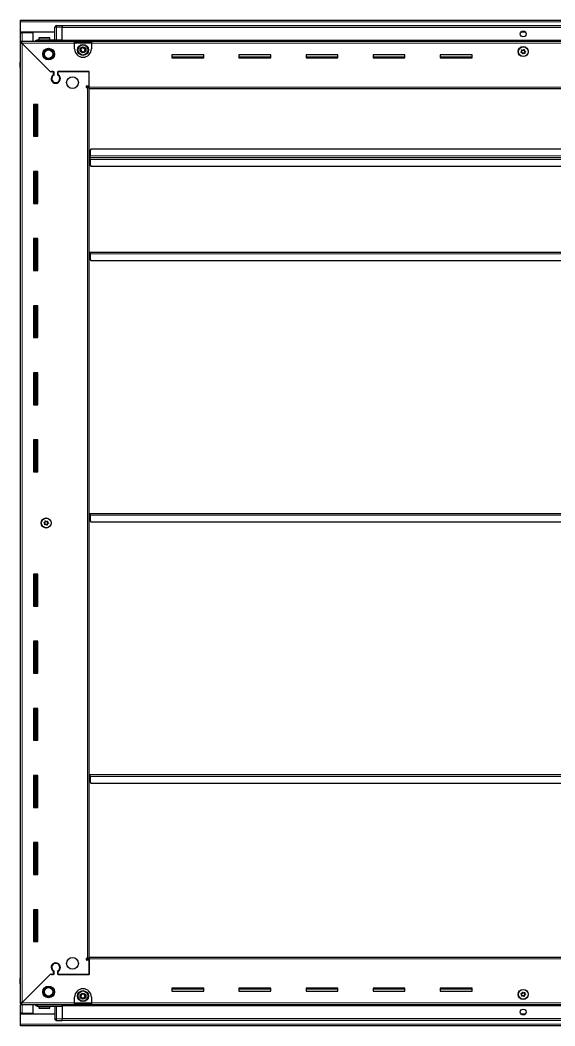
# Model space of a CAD drawing. Header units: millimetres. Extents: x 1315 to 5789, y -1245 to 1969.
# Drawn here: x 4513 to 5151, y 577 to 1776 of the extents above; entities that cross this region are included whole.
import ezdxf

# ---------------------------------------------------------------- set-up
doc = ezdxf.new("R2010")
doc.units = ezdxf.units.MM

msp = doc.modelspace()

# ---------------------------------------------------------------- linework, layer by layer
at = {"color": 7, "linetype": 'Continuous', "lineweight": 25}
for p, q in [((4513.63, 1773.72), (4513.63, 1775.82)), ((4513.63, 1775.82), (5712.63, 1775.82)), ((4513.63, 1761.32), (4513.63, 1773.72)), ((4554.63, 1752.32), (4554.63, 1767.32)), ((4555.31, 1768.82), (4555.31, 1768.82)), ((4556.63, 1769.32), (4563.13, 1769.32)), ((4556.63, 1769.32), (4563.13, 1769.32)), ((4563.13, 1769.32), (4563.13, 1769.32)), ((4563.13, 1769.32), (4563.13, 1769.32)), ((4563.13, 1769.32), (4563.13, 1767.32)), ((5663.13, 1769.17), (4563.13, 1769.17)), ((4563.13, 1752.32), (4563.13, 1767.32)), ((4554.63, 1761.32), (4513.63, 1761.32)), ((4513.63, 1760.82), (4513.63, 1761.32)), ((4513.63, 1760.82), (4515.73, 1760.82)), ((4513.63, 1750.57), (4513.63, 1760.82)), ((4513.63, 1749.07), (4513.63, 1750.57)), ((4513.63, 1750.57), (4514.63, 1750.57)), ((4514.63, 1749.07), (4514.63, 1750.57)), ((4514.63, 1750.57), (4578.13, 1750.57)), ((4515.13, 1760.82), (4515.13, 1761.32)), ((4528.63, 1760.82), (4515.73, 1760.82)), ((4528.63, 1750.57), (4528.63, 1760.82)), ((4534.13, 1752.32), (4563.13, 1752.32)), ((4535.63, 1754.22), (4535.63, 1752.32)), ((4536.43, 1755.02), (4547.83, 1755.02)), ((4548.63, 1752.32), (4548.63, 1754.22)), ((4563.06, 1750.57), (4563.13, 1752.29)), ((4563.13, 1752.32), (4563.13, 1751.82)), ((4563.13, 1751.17), (5663.13, 1751.17)), ((4578.13, 1748.47), (4578.13, 1750.57)), ((4578.13, 1750.57), (4598.13, 1750.57)), ((4598.13, 1750.57), (5628.13, 1750.57)), ((4598.13, 1750.57), (4598.13, 1748.47)), ((5116, 1761.32), (5110.26, 1761.32)), ((4513.63, 1748.57), (4513.63, 1749.07)), ((4513.63, 1749.07), (4514.63, 1749.07)), ((4513.63, 604.07), (4513.63, 1748.57)), ((4515.13, 1748.57), (4513.63, 1748.57)), ((4515.23, 1748.47), (4549.13, 1714.57)), ((4549.83, 1713.87), (4515.73, 1747.97)), ((4578.13, 1749.07), (4598.13, 1749.07)), ((4578.13, 1741.57), (4578.13, 1748.47)), ((4598.13, 1748.47), (4598.13, 1741.57)), ((4732.13, 1734.32), (4694.13, 1734.32)), ((4694.13, 1734.32), (4694.13, 1730.82)), ((4732.13, 1731.57), (4694.13, 1731.57)), ((4694.13, 1730.82), (4732.13, 1730.82)), ((4732.13, 1730.82), (4732.13, 1734.32)), ((4812.13, 1734.32), (4774.13, 1734.32)), ((4774.13, 1734.32), (4774.13, 1730.82)), ((4812.13, 1731.57), (4774.13, 1731.57)), ((4774.13, 1730.82), (4812.13, 1730.82)), ((4812.13, 1730.82), (4812.13, 1734.32)), ((4892.13, 1734.32), (4854.13, 1734.32)), ((4854.13, 1734.32), (4854.13, 1730.82)), ((4892.13, 1731.57), (4854.13, 1731.57)), ((4854.13, 1730.82), (4892.13, 1730.82)), ((4892.13, 1730.82), (4892.13, 1734.32)), ((4972.13, 1734.32), (4934.13, 1734.32)), ((4934.13, 1734.32), (4934.13, 1730.82)), ((4972.13, 1731.57), (4934.13, 1731.57)), ((4934.13, 1730.82), (4972.13, 1730.82)), ((4972.13, 1730.82), (4972.13, 1734.32)), ((5052.13, 1734.32), (5014.13, 1734.32)), ((5014.13, 1734.32), (5014.13, 1730.82)), ((5052.13, 1731.57), (5014.13, 1731.57)), ((5014.13, 1730.82), (5052.13, 1730.82)), ((5052.13, 1730.82), (5052.13, 1734.32)), ((4513.13, 1725.82), (4513.13, 1719.32)), ((4513.13, 1719.32), (4513.13, 1725.82)), ((4513.13, 1719.32), (4513.13, 1719.32)), ((4513.63, 1719.32), (4513.13, 1719.32)), ((4513.28, 1719.32), (4513.28, 633.32)), ((4549.13, 1714.57), (4553.33, 1714.57)), ((4550.53, 1714.57), (4549.83, 1713.87)), ((4552.63, 1714.57), (4550.53, 1714.57)), ((4552.63, 1714.57), (4552.63, 1710.68)), ((4553.33, 1714.57), (4553.33, 1710.29)), ((4557.93, 1714.57), (4595.63, 1714.57)), ((4557.93, 1710.29), (4557.93, 1714.57)), ((4558.63, 1710.68), (4558.63, 1714.57)), ((4595.63, 1714.57), (4558.63, 1714.57)), ((4595.63, 1695.92), (4595.63, 1714.57)), ((4595.63, 1697.32), (4595.63, 1714.57)), ((4553.63, 1701.71), (4553.63, 1700.95)), ((4592.78, 1697.32), (4595.63, 1697.32)), ((4593.53, 1695.32), (4592.78, 1695.32)), ((4593.53, 1695.32), (4595.63, 1695.32)), ((4595.63, 1696.32), (4593.63, 1696.32)), ((4593.63, 1696.32), (4593.63, 1695.32)), ((4595.63, 1693.82), (4595.63, 1695.92)), ((5630.63, 1693.82), (4595.63, 1693.82)), ((4595.63, 658.82), (4595.63, 1693.82)), ((4534.13, 1675.32), (4529.13, 1675.32)), ((4529.13, 1675.32), (4529.13, 1637.32)), ((4531.28, 1637.32), (4531.28, 1675.32)), ((4533.07, 1637.32), (4533.07, 1675.32)), ((4533.11, 1637.32), (4533.11, 1675.32)), ((4534.13, 1637.32), (4534.13, 1675.32)), ((4529.13, 1637.32), (4534.13, 1637.32)), ((4597.63, 1621.82), (4596.63, 1620.82)), ((4596.63, 1620.82), (4596.63, 1613.92)), ((5628.63, 1621.82), (4597.63, 1621.82)), ((4596.38, 1611.82), (4595.63, 1611.82)), ((4596.63, 1614.67), (4596.38, 1614.67)), ((4596.38, 1614.67), (4596.38, 1611.82)), ((4596.38, 1611.82), (4596.38, 1608.97)), ((4596.38, 1608.97), (4596.63, 1608.97)), ((4596.63, 1611.82), (4596.63, 1613.92)), ((4596.63, 1609.72), (4596.63, 1611.82)), ((5629.63, 1611.82), (4596.63, 1611.82)), ((4596.63, 1609.72), (4596.63, 1602.82)), ((4534.13, 1595.32), (4529.13, 1595.32)), ((4529.13, 1595.32), (4529.13, 1557.32)), ((4531.28, 1557.32), (4531.28, 1595.32)), ((4533.07, 1557.32), (4533.07, 1595.32)), ((4533.11, 1557.32), (4533.11, 1595.32)), ((4534.13, 1557.32), (4534.13, 1595.32)), ((4596.63, 1602.82), (4597.63, 1601.82)), ((4597.63, 1601.82), (5628.63, 1601.82)), ((4529.13, 1557.32), (4534.13, 1557.32)), ((4534.13, 1515.32), (4529.13, 1515.32)), ((4529.13, 1515.32), (4529.13, 1477.32)), ((4531.28, 1477.32), (4531.28, 1515.32)), ((4533.07, 1477.32), (4533.07, 1515.32)), ((4533.11, 1477.32), (4533.11, 1515.32)), ((4534.13, 1477.32), (4534.13, 1515.32)), ((4595.63, 1499.32), (4596.38, 1499.32)), ((4596.38, 1499.32), (4596.38, 1496.47)), ((4596.63, 1497.22), (4596.63, 1499.32)), ((4596.63, 1499.32), (5629.63, 1499.32)), ((4596.38, 1496.47), (4596.63, 1496.47)), ((4596.63, 1497.22), (4596.63, 1490.32)), ((4596.63, 1490.32), (4597.63, 1489.32)), ((4597.63, 1489.32), (5628.63, 1489.32)), ((4529.13, 1477.32), (4534.13, 1477.32)), ((4534.13, 1435.32), (4529.13, 1435.32)), ((4529.13, 1435.32), (4529.13, 1397.32)), ((4531.28, 1397.32), (4531.28, 1435.32)), ((4533.07, 1397.32), (4533.07, 1435.32)), ((4533.11, 1397.32), (4533.11, 1435.32)), ((4534.13, 1397.32), (4534.13, 1435.32)), ((4529.13, 1397.32), (4534.13, 1397.32)), ((4534.13, 1355.32), (4529.13, 1355.32)), ((4529.13, 1355.32), (4529.13, 1317.32)), ((4531.28, 1317.32), (4531.28, 1355.32)), ((4533.07, 1317.32), (4533.07, 1355.32)), ((4533.11, 1317.32), (4533.11, 1355.32)), ((4534.13, 1317.32), (4534.13, 1355.32)), ((4529.13, 1317.32), (4534.13, 1317.32)), ((4534.13, 1275.32), (4529.13, 1275.32)), ((4529.13, 1275.32), (4529.13, 1237.32)), ((4531.28, 1237.32), (4531.28, 1275.32)), ((4533.07, 1237.32), (4533.07, 1275.32)), ((4533.11, 1237.32), (4533.11, 1275.32)), ((4534.13, 1237.32), (4534.13, 1275.32)), ((4529.13, 1237.32), (4534.13, 1237.32)), ((4595.63, 1187.82), (4596.38, 1187.82)), ((4596.38, 1187.82), (4596.38, 1184.97)), ((4596.63, 1185.72), (4596.63, 1187.82)), ((4596.63, 1187.82), (5629.63, 1187.82)), ((4596.38, 1184.97), (4596.63, 1184.97)), ((4596.63, 1185.72), (4596.63, 1178.82)), ((4596.63, 1178.82), (4597.63, 1177.82)), ((4597.63, 1177.82), (5628.63, 1177.82)), ((4534.13, 1115.32), (4529.13, 1115.32)), ((4529.13, 1115.32), (4529.13, 1077.32)), ((4531.28, 1077.32), (4531.28, 1115.32)), ((4533.07, 1077.32), (4533.07, 1115.32)), ((4533.11, 1077.32), (4533.11, 1115.32)), ((4534.13, 1077.32), (4534.13, 1115.32)), ((4529.13, 1077.32), (4534.13, 1077.32)), ((4534.13, 1035.32), (4529.13, 1035.32)), ((4529.13, 1035.32), (4529.13, 997.32)), ((4531.28, 997.32), (4531.28, 1035.32)), ((4533.07, 997.32), (4533.07, 1035.32)), ((4533.11, 997.32), (4533.11, 1035.32)), ((4534.13, 997.32), (4534.13, 1035.32)), ((4529.13, 997.32), (4534.13, 997.32)), ((4534.13, 955.32), (4529.13, 955.32)), ((4529.13, 955.32), (4529.13, 917.32)), ((4531.28, 917.32), (4531.28, 955.32)), ((4533.07, 917.32), (4533.07, 955.32)), ((4533.11, 917.32), (4533.11, 955.32)), ((4534.13, 917.32), (4534.13, 955.32)), ((4529.13, 917.32), (4534.13, 917.32)), ((4534.13, 875.32), (4529.13, 875.32)), ((4529.13, 875.32), (4529.13, 837.32)), ((4531.28, 837.32), (4531.28, 875.32)), ((4533.07, 837.32), (4533.07, 875.32)), ((4533.11, 837.32), (4533.11, 875.32)), ((4534.13, 837.32), (4534.13, 875.32)), ((4595.63, 876.32), (4596.38, 876.32)), ((4596.38, 876.32), (4596.38, 873.47)), ((4596.63, 874.22), (4596.63, 876.32)), ((4596.63, 876.32), (5629.63, 876.32)), ((4596.38, 873.47), (4596.63, 873.47)), ((4596.63, 874.22), (4596.63, 867.32)), ((4596.63, 867.32), (4597.63, 866.32)), ((4597.63, 866.32), (5628.63, 866.32)), ((4529.13, 837.32), (4534.13, 837.32)), ((4534.13, 795.32), (4529.13, 795.32)), ((4529.13, 795.32), (4529.13, 757.32)), ((4531.28, 757.32), (4531.28, 795.32)), ((4533.07, 757.32), (4533.07, 795.32)), ((4533.11, 757.32), (4533.11, 795.32)), ((4534.13, 757.32), (4534.13, 795.32)), ((4529.13, 757.32), (4534.13, 757.32)), ((4534.13, 715.32), (4529.13, 715.32)), ((4529.13, 715.32), (4529.13, 677.32)), ((4531.28, 677.32), (4531.28, 715.32)), ((4533.07, 677.32), (4533.07, 715.32)), ((4533.11, 677.32), (4533.11, 715.32)), ((4534.13, 677.32), (4534.13, 715.32)), ((4529.13, 677.32), (4534.13, 677.32)), ((4553.63, 651.7), (4553.63, 650.94)), ((4592.78, 657.32), (4593.53, 657.32)), ((4595.63, 655.32), (4592.78, 655.32)), ((4595.63, 657.32), (4593.53, 657.32)), ((4593.63, 657.32), (4593.63, 656.32)), ((4593.63, 656.32), (4595.63, 656.32)), ((4595.63, 656.72), (4595.63, 658.82)), ((4595.63, 658.82), (5630.63, 658.82)), ((4595.63, 656.72), (4595.63, 638.07)), ((4595.63, 638.07), (4595.63, 655.32)), ((4549.13, 638.07), (4515.23, 604.17)), ((4515.73, 604.67), (4549.83, 638.77)), ((4553.33, 638.07), (4549.13, 638.07)), ((4549.83, 638.77), (4550.53, 638.07)), ((4550.53, 638.07), (4552.63, 638.07)), ((4552.63, 641.96), (4552.63, 638.07)), ((4553.33, 642.36), (4553.33, 638.07)), ((4557.93, 638.07), (4557.93, 642.36)), ((4595.63, 638.07), (4557.93, 638.07)), ((4558.63, 638.07), (4558.63, 641.96)), ((4558.63, 638.07), (4595.63, 638.07)), ((4513.13, 633.32), (4513.13, 633.32)), ((4513.13, 626.82), (4513.13, 633.32)), ((4513.13, 633.32), (4513.13, 633.32)), ((4513.13, 633.32), (4513.13, 626.82)), ((4513.63, 633.32), (4513.13, 633.32)), ((4513.63, 625.5), (4513.63, 625.5)), ((4732.13, 621.82), (4694.13, 621.82)), ((4694.13, 621.82), (4694.13, 618.32)), ((4694.13, 621.07), (4732.13, 621.07)), ((4694.13, 618.32), (4732.13, 618.32)), ((4732.13, 618.32), (4732.13, 621.82)), ((4812.13, 621.82), (4774.13, 621.82)), ((4774.13, 621.82), (4774.13, 618.32)), ((4774.13, 621.07), (4812.13, 621.07)), ((4774.13, 618.32), (4812.13, 618.32)), ((4812.13, 618.32), (4812.13, 621.82)), ((4892.13, 621.82), (4854.13, 621.82)), ((4854.13, 621.82), (4854.13, 618.32)), ((4854.13, 621.07), (4892.13, 621.07)), ((4854.13, 618.32), (4892.13, 618.32)), ((4892.13, 618.32), (4892.13, 621.82)), ((4972.13, 621.82), (4934.13, 621.82)), ((4934.13, 621.82), (4934.13, 618.32)), ((4934.13, 621.07), (4972.13, 621.07)), ((4934.13, 618.32), (4972.13, 618.32)), ((4972.13, 618.32), (4972.13, 621.82)), ((5052.13, 621.82), (5014.13, 621.82)), ((5014.13, 621.82), (5014.13, 618.32)), ((5014.13, 621.07), (5052.13, 621.07)), ((5014.13, 618.32), (5052.13, 618.32)), ((5052.13, 618.32), (5052.13, 621.82)), ((4513.63, 603.57), (4513.63, 604.07)), ((4515.13, 604.07), (4513.63, 604.07)), ((4513.63, 603.57), (4513.63, 602.07)), ((4514.63, 603.57), (4513.63, 603.57)), ((4513.63, 591.82), (4513.63, 602.07)), ((4514.63, 602.07), (4513.63, 602.07)), ((4514.63, 603.57), (4514.63, 602.07)), ((4578.13, 602.07), (4514.63, 602.07)), ((4528.63, 591.82), (4528.63, 602.07)), ((4534.13, 600.32), (4563.13, 600.32)), ((4535.63, 600.32), (4535.63, 598.42)), ((4548.63, 598.42), (4548.63, 600.32)), ((4554.63, 600.32), (4554.63, 585.32)), ((4563.13, 600.36), (4563.06, 602.07)), ((5663.13, 601.47), (4563.13, 601.47)), ((4563.13, 600.32), (4563.13, 600.82)), ((4563.13, 600.32), (4563.13, 585.32)), ((4578.13, 604.17), (4578.13, 611.07)), ((4578.13, 602.07), (4578.13, 604.17)), ((4598.13, 603.57), (4578.13, 603.57)), ((4598.13, 602.07), (4578.13, 602.07)), ((4598.13, 611.07), (4598.13, 604.17)), ((4598.13, 604.17), (4598.13, 602.07)), ((5628.13, 602.07), (4598.13, 602.07)), ((4515.73, 591.82), (4513.63, 591.82)), ((4513.63, 591.32), (4513.63, 591.82)), ((4513.63, 578.92), (4513.63, 591.32)), ((4513.63, 591.32), (4554.63, 591.32)), ((4515.13, 591.32), (4515.13, 591.82)), ((4515.73, 591.82), (4528.63, 591.82)), ((4540.21, 597.62), (4536.43, 597.62)), ((4547.83, 597.62), (4540.21, 597.62)), ((5110.26, 591.32), (5116, 591.32)), ((4513.63, 576.82), (4513.63, 578.92)), ((5712.63, 576.82), (4513.63, 576.82)), ((4554.63, 585.32), (4554.63, 585.32)), ((4556.63, 583.32), (4563.13, 583.32)), ((4556.63, 583.32), (4563.13, 583.32)), ((4563.13, 583.32), (4563.13, 585.32)), ((4563.13, 583.47), (5663.13, 583.47)), ((4563.13, 583.32), (4563.13, 583.32))]:
    msp.add_line(p, q, dxfattribs=at)
at = {"color": 8, "linetype": 'Continuous', "lineweight": 18}
for p, q in [((5712.63, 1773.72), (4513.63, 1773.72)), ((4554.63, 1767.32), (4556.63, 1767.32)), ((4556.63, 1769.32), (4556.63, 1767.32)), ((4556.63, 1767.32), (4556.63, 1752.32)), ((4563.13, 1767.32), (4556.63, 1767.32)), ((5663.13, 1767.17), (4563.13, 1767.17)), ((4515.73, 1760.82), (4515.73, 1761.32)), ((4515.73, 1750.57), (4515.73, 1760.82)), ((4535.63, 1754.22), (4548.63, 1754.22)), ((5663.13, 1751.82), (4563.13, 1751.82)), ((5663.13, 1750.59), (4563.13, 1750.59)), ((4578.13, 1748.47), (4515.23, 1748.47)), ((4515.73, 1747.97), (4515.73, 604.67)), ((4578.13, 1748.47), (4598.13, 1748.47)), ((5628.13, 1748.47), (4598.13, 1748.47)), ((4513.63, 1725.82), (4513.13, 1725.82)), ((4593.53, 657.32), (4593.53, 1695.32)), ((4595.63, 1695.92), (5630.63, 1695.92)), ((4530.63, 1675.32), (4530.63, 1637.32)), ((4531.87, 1675.32), (4531.87, 1637.32)), ((5629.63, 1613.92), (4596.63, 1613.92)), ((4596.63, 1609.72), (5629.63, 1609.72)), ((4530.63, 1595.32), (4530.63, 1557.32)), ((4531.87, 1595.32), (4531.87, 1557.32)), ((4530.63, 1515.32), (4530.63, 1477.32)), ((4531.87, 1515.32), (4531.87, 1477.32)), ((4596.63, 1497.22), (5629.63, 1497.22)), ((4530.63, 1435.32), (4530.63, 1397.32)), ((4531.87, 1435.32), (4531.87, 1397.32)), ((4530.63, 1355.32), (4530.63, 1317.32)), ((4531.87, 1355.32), (4531.87, 1317.32)), ((4530.63, 1275.32), (4530.63, 1237.32)), ((4531.87, 1275.32), (4531.87, 1237.32)), ((4596.63, 1185.72), (5629.63, 1185.72)), ((4530.63, 1115.32), (4530.63, 1077.32)), ((4531.87, 1115.32), (4531.87, 1077.32)), ((4530.63, 1035.32), (4530.63, 997.32)), ((4531.87, 1035.32), (4531.87, 997.32)), ((4530.63, 955.32), (4530.63, 917.32)), ((4531.87, 955.32), (4531.87, 917.32)), ((4530.63, 875.32), (4530.63, 837.32)), ((4531.87, 875.32), (4531.87, 837.32)), ((4596.63, 874.22), (5629.63, 874.22)), ((4530.63, 795.32), (4530.63, 757.32)), ((4531.87, 795.32), (4531.87, 757.32)), ((4530.63, 715.32), (4530.63, 677.32)), ((4531.87, 715.32), (4531.87, 677.32)), ((5630.63, 656.72), (4595.63, 656.72)), ((4513.63, 626.82), (4513.13, 626.82)), ((4515.23, 604.17), (4578.13, 604.17)), ((4515.73, 591.82), (4515.73, 602.07)), ((4556.63, 585.32), (4556.63, 600.32)), ((4563.13, 602.06), (5663.13, 602.06)), ((4563.13, 600.82), (5663.13, 600.82)), ((4598.13, 604.17), (4578.13, 604.17)), ((4598.13, 604.17), (5628.13, 604.17)), ((4515.73, 591.32), (4515.73, 591.82)), ((4539.94, 598.42), (4535.63, 598.42)), ((4548.63, 598.42), (4539.94, 598.42)), ((5712.63, 578.92), (4513.63, 578.92)), ((4554.63, 585.32), (4556.63, 585.32)), ((4563.13, 585.32), (4556.63, 585.32)), ((4556.63, 583.32), (4556.63, 585.32)), ((4563.13, 585.47), (5663.13, 585.47))]:
    msp.add_line(p, q, dxfattribs=at)
at = {"color": 7, "linetype": 'Continuous', "lineweight": 25, "flags": 128}
msp.add_lwpolyline([(4554.78, 584.57), (4554.67, 584.93), (4554.63, 585.32)], dxfattribs=at)
at = {"color": 7, "linetype": 'Continuous', "lineweight": 25}
for centre, radius in [((5113.13, 1759.32), 3.5), ((4547.13, 1735.32), 7), ((4547.13, 1735.32), 6.03), ((4547.13, 1735.32), 5.1), ((4588.13, 1740.32), 6.5), ((4588.13, 1740.32), 3.46), ((5113.13, 1738.32), 6), ((5113.13, 1738.17), 5.78), ((5113.13, 1738.17), 1.85), ((4575.63, 1701.32), 7), ((4544.13, 1176.32), 6), ((4544.28, 1176.32), 5.79), ((4544.28, 1176.32), 1.85), ((4575.63, 651.32), 7), ((4547.13, 617.32), 7), ((4547.13, 617.32), 6.03), ((4547.13, 617.32), 5.1), ((4588.13, 612.32), 6.5), ((4588.13, 612.32), 3.46), ((5113.13, 614.32), 6), ((5113.13, 614.47), 5.79), ((5113.13, 614.47), 1.85), ((5113.13, 593.32), 3.5)]:
    msp.add_circle(centre, radius, dxfattribs=at)
at = {"color": 8, "linetype": 'Continuous', "lineweight": 18}
for centre in [(4588.13, 1740.32), (4588.13, 612.32)]:
    msp.add_circle(centre, 5.7, dxfattribs=at)
at = {"color": 7, "linetype": 'Continuous', "lineweight": 25}
for centre, radius, start, end in [((4556.63, 1767.32), 2, 90, 180), ((4536.43, 1754.22), 0.8, 90, 180), ((4547.83, 1754.22), 0.8, 0, 90), ((4554.43, 1752.52), 0.2, 270, 0), ((4588.13, 1741.57), 10, 180, 270), ((4588.13, 1740.32), 2.5, 134.01559, 194.01559), ((4588.13, 1740.32), 2.5, 194.01559, 254.01559), ((4588.13, 1740.32), 2.5, 74.01559, 134.01559), ((4588.13, 1741.57), 10, 270, 0), ((4588.13, 1740.32), 2.5, 14.01559, 74.01559), ((4588.13, 1740.32), 2.5, 314.01559, 14.01559), ((4515.13, 1725.82), 2, 138.57492, 180), ((4515.13, 1725.82), 2, 138.59038, 180), ((4588.13, 1740.32), 2.5, 254.01559, 314.01559), ((4555.63, 1706.07), 5.5, 123.05573, 56.94427), ((4555.63, 1706.07), 4.8, 118.63099, 61.36901), ((4592.78, 1696.32), 1, 90, 270), ((4555.63, 646.57), 5.5, 303.05573, 236.94427), ((4555.63, 646.57), 4.8, 298.63099, 241.36901), ((4592.78, 656.32), 1, 90, 270), ((4515.13, 626.82), 2, 180, 221.39416), ((4588.13, 611.07), 10, 90, 180), ((4588.13, 612.32), 2.5, 127.47401, 187.47401), ((4588.13, 612.32), 2.5, 187.47401, 247.47401), ((4588.13, 612.32), 2.5, 67.47401, 127.47401), ((4588.13, 611.07), 10, 0, 90), ((4588.13, 612.32), 2.5, 7.47401, 67.47401), ((4588.13, 612.32), 2.5, 307.47401, 7.47401), ((4554.43, 600.12), 0.2, 0, 90), ((4588.13, 612.32), 2.5, 247.47401, 307.47401), ((4536.43, 598.42), 0.8, 180, 270), ((4547.83, 598.42), 0.8, 270, 0), ((4556.63, 585.32), 2, 180, 270)]:
    msp.add_arc(centre, radius, start, end, dxfattribs=at)
for points, knots in [([(4515.23, 1748.47), (4515.19, 1748.73), (4515.1, 1749.22), (4514.96, 1749.86), (4514.83, 1750.33), (4514.72, 1750.55), (4514.65, 1750.57), (4514.63, 1750.57)], [0, 0, 0, 0, 0.2302553, 0.4485219, 0.6667858, 0.8850496, 1, 1, 1, 1]), ([(4530.92, 1750.57), (4531.04, 1750.77), (4531.42, 1751.42), (4532.58, 1752.13), (4533.61, 1752.26), (4534.13, 1752.32)], [0, 0, 0, 0, 0.1822499, 0.5911249, 1, 1, 1, 1]), ([(4563.13, 1752.32), (4563.13, 1752.29), (4563.13, 1752.21), (4563.13, 1751.59), (4563.13, 1751.01), (4563.13, 1750.62), (4563.13, 1750.59)], [0, 0, 0, 0, 0.3242788, 0.6485576, 0.9728365, 1, 1, 1, 1]), ([(4513.63, 1748.57), (4513.66, 1748.53), (4513.71, 1748.44), (4514.1, 1748.3), (4514.66, 1748.17), (4515.24, 1748.06), (4515.61, 1748), (4515.73, 1747.97)], [0, 0, 0, 0, 0.2302553, 0.4485219, 0.6667858, 0.8850496, 1, 1, 1, 1]), ([(4585.36, 1741.12), (4585.73, 1741.48), (4586.42, 1742.15), (4587.11, 1742.81), (4587.43, 1743.12)], [0, 0, 0, 0, 0.5346859, 1, 1, 1, 1]), ([(4586.06, 1738.32), (4585.97, 1738.65), (4585.77, 1739.45), (4585.53, 1740.42), (4585.39, 1741), (4585.36, 1741.12)], [0, 0, 0, 0, 0.3629006, 0.8668753, 1, 1, 1, 1]), ([(4587.43, 1743.12), (4587.93, 1742.98), (4588.86, 1742.72), (4589.78, 1742.45), (4590.21, 1742.33)], [0, 0, 0, 0, 0.5346859, 1, 1, 1, 1]), ([(4590.91, 1739.53), (4590.54, 1739.17), (4589.84, 1738.5), (4589.15, 1737.83), (4588.83, 1737.52)], [0, 0, 0, 0, 0.5346859, 1, 1, 1, 1]), ([(4590.21, 1742.33), (4590.24, 1742.21), (4590.38, 1741.63), (4590.62, 1740.66), (4590.82, 1739.86), (4590.91, 1739.53)], [0, 0, 0, 0, 0.1331247, 0.6370994, 1, 1, 1, 1]), ([(5111.25, 1740.24), (5111.24, 1740.23), (5111.22, 1740.21), (5111.21, 1740.15), (5111.22, 1740.01), (5111.32, 1739.64), (5111.46, 1739.11), (5111.29, 1738.5), (5110.93, 1738.13), (5110.63, 1737.88), (5110.46, 1737.72), (5110.4, 1737.64), (5110.39, 1737.6), (5110.4, 1737.57), (5110.41, 1737.54), (5110.47, 1737.49), (5110.72, 1737.39), (5111.18, 1737.29), (5111.82, 1736.98), (5112.07, 1736.31), (5112.13, 1735.84), (5112.2, 1735.58), (5112.25, 1735.53), (5112.27, 1735.51), (5112.3, 1735.5), (5112.34, 1735.51), (5112.38, 1735.52), (5112.45, 1735.57), (5112.61, 1735.72), (5112.88, 1735.99), (5113.29, 1736.31), (5113.91, 1736.42), (5114.42, 1736.23), (5114.79, 1736.1), (5114.93, 1736.07), (5114.99, 1736.09), (5115.02, 1736.1), (5115.04, 1736.13), (5115.05, 1736.19), (5115.04, 1736.34), (5114.94, 1736.71), (5114.8, 1737.23), (5114.97, 1737.84), (5115.33, 1738.21), (5115.63, 1738.46), (5115.81, 1738.63), (5115.86, 1738.71), (5115.87, 1738.75), (5115.87, 1738.78), (5115.85, 1738.81), (5115.8, 1738.85), (5115.55, 1738.95), (5115.08, 1739.06), (5114.44, 1739.37), (5114.19, 1740.03), (5114.13, 1740.51), (5114.06, 1740.76), (5114.02, 1740.82), (5113.99, 1740.84), (5113.96, 1740.85), (5113.93, 1740.84), (5113.89, 1740.82), (5113.82, 1740.78), (5113.65, 1740.63), (5113.38, 1740.36), (5112.98, 1740.04), (5112.35, 1739.93), (5111.84, 1740.11), (5111.48, 1740.25), (5111.33, 1740.27), (5111.27, 1740.26), (5111.25, 1740.25), (5111.25, 1740.24)], [0, 0, 0, 0, 0.0020087, 0.00442, 0.0093647, 0.0255282, 0.0677053, 0.0957862, 0.1246456, 0.1503415, 0.1605194, 0.1633943, 0.1656965, 0.1672448, 0.1688741, 0.1707699, 0.1786058, 0.2119941, 0.2499945, 0.2879948, 0.3213831, 0.329219, 0.3311148, 0.3327441, 0.3342924, 0.3362166, 0.3385353, 0.3413178, 0.349662, 0.3753578, 0.4042173, 0.4322982, 0.4744753, 0.4906388, 0.4966691, 0.49844, 0.5, 0.5020087, 0.50442, 0.5093647, 0.5255282, 0.5677053, 0.5957862, 0.6246456, 0.6503415, 0.6605194, 0.6633943, 0.6656965, 0.6672448, 0.6688741, 0.6707699, 0.6786058, 0.7119941, 0.7499945, 0.7879948, 0.8213831, 0.829219, 0.8311148, 0.8327441, 0.8342924, 0.8362166, 0.8385353, 0.8413178, 0.849662, 0.8753578, 0.9042173, 0.9322982, 0.9744753, 0.9906388, 0.9966691, 0.99844, 1, 1, 1, 1]), ([(4588.83, 1737.52), (4588.33, 1737.66), (4587.41, 1737.93), (4586.48, 1738.19), (4586.06, 1738.32)], [0, 0, 0, 0, 0.5346859, 1, 1, 1, 1]), ([(4545.92, 1178.6), (4545.91, 1178.6), (4545.88, 1178.61), (4545.82, 1178.61), (4545.68, 1178.57), (4545.34, 1178.4), (4544.86, 1178.15), (4544.22, 1178.19), (4543.79, 1178.47), (4543.48, 1178.71), (4543.28, 1178.85), (4543.2, 1178.88), (4543.15, 1178.89), (4543.12, 1178.87), (4543.1, 1178.85), (4543.06, 1178.79), (4543.02, 1178.53), (4543.01, 1178.05), (4542.84, 1177.36), (4542.24, 1176.98), (4541.79, 1176.82), (4541.56, 1176.7), (4541.51, 1176.64), (4541.5, 1176.61), (4541.49, 1176.58), (4541.51, 1176.55), (4541.53, 1176.51), (4541.59, 1176.46), (4541.77, 1176.32), (4542.09, 1176.11), (4542.49, 1175.79), (4542.73, 1175.2), (4542.65, 1174.66), (4542.6, 1174.28), (4542.6, 1174.13), (4542.62, 1174.07), (4542.65, 1174.05), (4542.68, 1174.03), (4542.74, 1174.04), (4542.88, 1174.08), (4543.22, 1174.25), (4543.71, 1174.49), (4544.34, 1174.46), (4544.78, 1174.18), (4545.08, 1173.94), (4545.28, 1173.8), (4545.37, 1173.77), (4545.41, 1173.76), (4545.44, 1173.77), (4545.46, 1173.8), (4545.5, 1173.86), (4545.54, 1174.12), (4545.55, 1174.6), (4545.72, 1175.29), (4546.32, 1175.67), (4546.77, 1175.82), (4547.01, 1175.95), (4547.05, 1176), (4547.07, 1176.03), (4547.07, 1176.06), (4547.05, 1176.1), (4547.03, 1176.13), (4546.97, 1176.19), (4546.79, 1176.33), (4546.47, 1176.53), (4546.07, 1176.86), (4545.83, 1177.45), (4545.91, 1177.98), (4545.97, 1178.37), (4545.96, 1178.52), (4545.94, 1178.57), (4545.92, 1178.59), (4545.92, 1178.6)], [0, 0, 0, 0, 0.0020087, 0.00442, 0.0093647, 0.0255282, 0.0677053, 0.0957862, 0.1246456, 0.1503415, 0.1605194, 0.1633943, 0.1656965, 0.1672448, 0.1688741, 0.1707699, 0.1786058, 0.2119941, 0.2499945, 0.2879948, 0.3213831, 0.329219, 0.3311148, 0.3327441, 0.3342924, 0.3362166, 0.3385353, 0.3413178, 0.349662, 0.3753578, 0.4042173, 0.4322982, 0.4744753, 0.4906388, 0.4966691, 0.49844, 0.5, 0.5020087, 0.50442, 0.5093647, 0.5255282, 0.5677053, 0.5957862, 0.6246456, 0.6503415, 0.6605194, 0.6633943, 0.6656965, 0.6672448, 0.6688741, 0.6707699, 0.6786058, 0.7119941, 0.7499945, 0.7879948, 0.8213831, 0.829219, 0.8311148, 0.8327441, 0.8342924, 0.8362166, 0.8385353, 0.8413178, 0.849662, 0.8753578, 0.9042173, 0.9322982, 0.9744753, 0.9906388, 0.9966691, 0.99844, 1, 1, 1, 1]), ([(4585.46, 613.43), (4585.56, 613.51), (4586.04, 613.87), (4586.83, 614.48), (4587.48, 614.98), (4587.76, 615.19)], [0, 0, 0, 0, 0.1331247, 0.6370994, 1, 1, 1, 1]), ([(4585.84, 610.57), (4585.77, 611.08), (4585.65, 612.03), (4585.52, 612.99), (4585.46, 613.43)], [0, 0, 0, 0, 0.5346859, 1, 1, 1, 1]), ([(4587.76, 615.19), (4588.23, 614.99), (4589.12, 614.62), (4590.01, 614.25), (4590.42, 614.08)], [0, 0, 0, 0, 0.53468586, 1, 1, 1, 1]), ([(4590.42, 614.08), (4590.49, 613.57), (4590.61, 612.61), (4590.74, 611.66), (4590.8, 611.22)], [0, 0, 0, 0, 0.53468586, 1, 1, 1, 1]), ([(5111.25, 612.4), (5111.26, 612.4), (5111.28, 612.38), (5111.34, 612.38), (5111.48, 612.4), (5111.84, 612.54), (5112.35, 612.72), (5112.98, 612.61), (5113.38, 612.29), (5113.66, 612.01), (5113.83, 611.85), (5113.92, 611.81), (5113.96, 611.8), (5113.99, 611.81), (5114.02, 611.83), (5114.06, 611.88), (5114.13, 612.14), (5114.19, 612.61), (5114.44, 613.28), (5115.08, 613.59), (5115.55, 613.69), (5115.8, 613.79), (5115.85, 613.84), (5115.87, 613.87), (5115.87, 613.9), (5115.86, 613.93), (5115.84, 613.97), (5115.79, 614.04), (5115.62, 614.19), (5115.33, 614.43), (5114.97, 614.8), (5114.8, 615.41), (5114.94, 615.94), (5115.04, 616.32), (5115.05, 616.47), (5115.04, 616.52), (5115.02, 616.55), (5114.98, 616.56), (5114.92, 616.57), (5114.78, 616.54), (5114.42, 616.41), (5113.91, 616.23), (5113.29, 616.34), (5112.88, 616.66), (5112.61, 616.94), (5112.43, 617.09), (5112.34, 617.14), (5112.3, 617.15), (5112.27, 617.14), (5112.25, 617.12), (5112.2, 617.06), (5112.13, 616.81), (5112.07, 616.33), (5111.82, 615.67), (5111.18, 615.36), (5110.72, 615.25), (5110.47, 615.15), (5110.41, 615.11), (5110.4, 615.08), (5110.39, 615.05), (5110.4, 615.01), (5110.42, 614.98), (5110.47, 614.91), (5110.64, 614.76), (5110.93, 614.52), (5111.29, 614.14), (5111.46, 613.53), (5111.32, 613.01), (5111.22, 612.63), (5111.21, 612.48), (5111.23, 612.43), (5111.24, 612.41), (5111.25, 612.4)], [0, 0, 0, 0, 0.0020087, 0.00442, 0.0093647, 0.0255282, 0.0677053, 0.0957862, 0.1246456, 0.1503415, 0.1605194, 0.1633943, 0.1656965, 0.1672448, 0.1688741, 0.1707699, 0.1786058, 0.2119941, 0.2499945, 0.2879948, 0.3213831, 0.329219, 0.3311148, 0.3327441, 0.3342924, 0.3362166, 0.3385353, 0.3413178, 0.349662, 0.3753578, 0.4042173, 0.4322982, 0.4744753, 0.4906388, 0.4966691, 0.49844, 0.5, 0.5020087, 0.50442, 0.5093647, 0.5255282, 0.5677053, 0.5957862, 0.6246456, 0.6503415, 0.6605194, 0.6633943, 0.6656965, 0.6672448, 0.6688741, 0.6707699, 0.6786058, 0.7119941, 0.7499945, 0.7879948, 0.8213831, 0.829219, 0.8311148, 0.8327441, 0.8342924, 0.8362166, 0.8385353, 0.8413178, 0.849662, 0.8753578, 0.9042173, 0.9322982, 0.9744753, 0.9906388, 0.9966691, 0.99844, 1, 1, 1, 1]), ([(4515.73, 604.67), (4515.48, 604.63), (4514.98, 604.54), (4514.34, 604.4), (4513.88, 604.27), (4513.66, 604.16), (4513.64, 604.1), (4513.63, 604.07)], [0, 0, 0, 0, 0.2302553, 0.4485219, 0.6667858, 0.8850496, 1, 1, 1, 1]), ([(4514.63, 602.07), (4514.68, 602.1), (4514.77, 602.15), (4514.9, 602.55), (4515.03, 603.1), (4515.14, 603.68), (4515.21, 604.05), (4515.23, 604.17)], [0, 0, 0, 0, 0.2302553, 0.4485219, 0.6667858, 0.8850496, 1, 1, 1, 1]), ([(4530.92, 602.07), (4531.04, 601.87), (4531.42, 601.22), (4532.58, 600.51), (4533.61, 600.39), (4534.13, 600.32)], [0, 0, 0, 0, 0.18224985, 0.59112493, 1, 1, 1, 1]), ([(4563.13, 600.32), (4563.13, 600.36), (4563.13, 600.44), (4563.13, 601.06), (4563.13, 601.62), (4563.13, 601.99), (4563.13, 602)], [0, 0, 0, 0, 0.3302672, 0.6605344, 0.9908016, 1, 1, 1, 1]), ([(4588.51, 609.46), (4588.03, 609.66), (4587.14, 610.03), (4586.25, 610.4), (4585.84, 610.57)], [0, 0, 0, 0, 0.5346859, 1, 1, 1, 1]), ([(4590.8, 611.22), (4590.52, 611.01), (4589.87, 610.51), (4589.08, 609.9), (4588.61, 609.54), (4588.51, 609.46)], [0, 0, 0, 0, 0.3629006, 0.8668753, 1, 1, 1, 1])]:
    msp.add_open_spline(points, degree=3, knots=knots, dxfattribs=at)
at = {"color": 8, "linetype": 'Continuous', "lineweight": 18}
for points in [[(4534.13, 1752.32), (4534.13, 1752.28), (4534.13, 1752.2), (4534.13, 1751.77), (4534.13, 1751.31), (4534.13, 1750.9), (4534.13, 1750.63), (4534.13, 1750.57)], [(4534.13, 600.32), (4534.13, 600.37), (4534.13, 600.44), (4534.13, 600.88), (4534.13, 601.33), (4534.13, 601.75), (4534.13, 602.02), (4534.13, 602.07)]]:
    msp.add_open_spline(points, degree=3, knots=[0, 0, 0, 0, 0.3597529, 0.5534142, 0.7511852, 0.9489563, 1, 1, 1, 1], dxfattribs=at)
at = {"color": 7, "linetype": 'Continuous', "lineweight": 25}
for points in [[(4515.23, 1748.47), (4515.18, 1748.55), (4515.08, 1748.71), (4514.93, 1748.91), (4514.78, 1749.05), (4514.68, 1749.06), (4514.63, 1749.07)], [(4515.13, 1748.57), (4515.14, 1748.52), (4515.16, 1748.42), (4515.3, 1748.27), (4515.5, 1748.12), (4515.65, 1748.02), (4515.73, 1747.97)], [(4514.63, 603.57), (4514.68, 603.58), (4514.78, 603.6), (4514.93, 603.74), (4515.08, 603.94), (4515.18, 604.09), (4515.23, 604.17)], [(4515.73, 604.67), (4515.65, 604.62), (4515.5, 604.52), (4515.3, 604.37), (4515.16, 604.22), (4515.14, 604.12), (4515.13, 604.07)]]:
    msp.add_open_spline(points, degree=3, dxfattribs=at)

doc.saveas('drawing.dxf')
